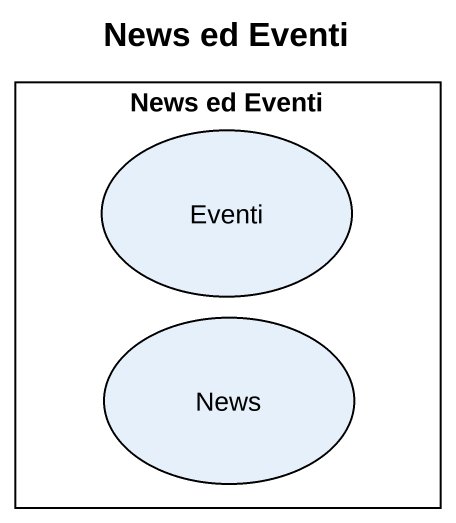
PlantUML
@startuml
title News ed Eventi
rectangle "News ed Eventi" as News_ed_Eventi {
  usecase Eventi
  usecase News
}
@enduml
